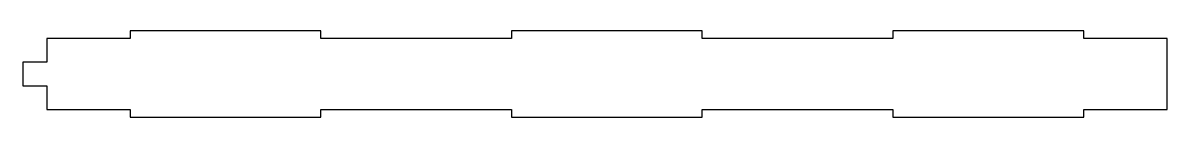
# Model space of a CAD drawing. Header units: inches. Extents: x -6.1 to 5.9, y -0.5 to 0.5.
import ezdxf

# ---------------------------------------------------------------- set-up
doc = ezdxf.new("R2010")
doc.units = ezdxf.units.IN
doc.header["$MEASUREMENT"] = 0

msp = doc.modelspace()

# ---------------------------------------------------------------- linework, layer by layer
msp.add_lwpolyline([(5.875, -0.375), (5.875, 0.375), (5, 0.375), (5, 0.455), (3, 0.455), (3, 0.375), (1, 0.375), (1, 0.455), (-1, 0.455), (-1, 0.375), (-3, 0.375), (-3, 0.455), (-5, 0.455), (-5, 0.375), (-5.875, 0.375), (-5.875, 0.125), (-6.125, 0.125), (-6.125, -0.125), (-5.875, -0.125), (-5.875, -0.375), (-5, -0.375), (-5, -0.455), (-3, -0.455), (-3, -0.375), (-1, -0.375), (-1, -0.455), (1, -0.455), (1, -0.375), (3, -0.375), (3, -0.455), (5, -0.455), (5, -0.375)], close=True)

doc.saveas('drawing.dxf')
